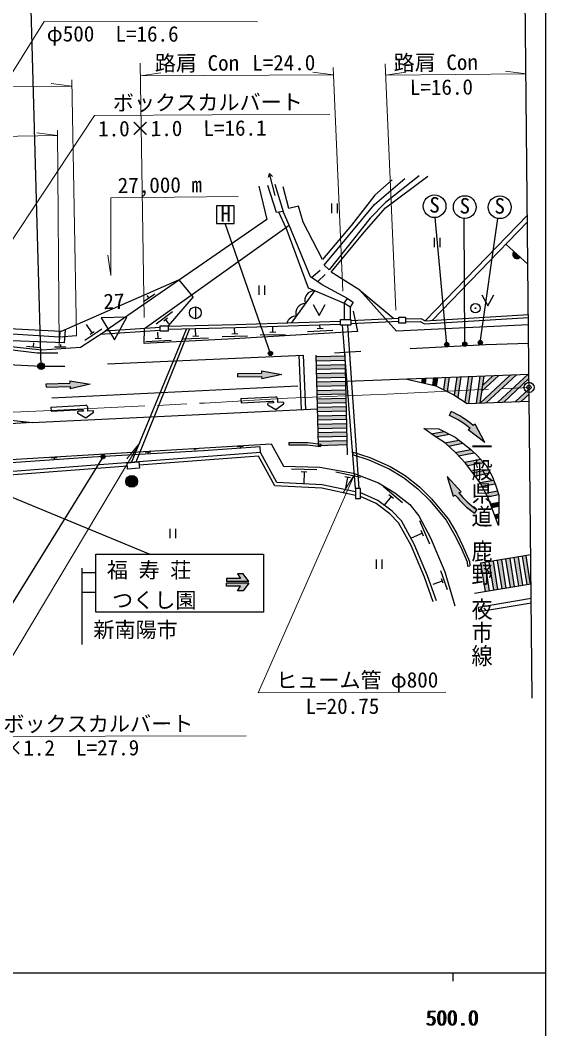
# Model space of a CAD drawing. Units: millimetres at full size, sheet at 1:1000; details may follow other scales. Extents: x 40000 to 680000, y 20000 to 380000.
# Drawn here: x 516732 to 579000, y 198357 to 317725 of the extents above; entities that cross this region are included whole.
import ezdxf
from ezdxf.enums import TextEntityAlignment as Align

# ---------------------------------------------------------------- set-up
doc = ezdxf.new("R2010")
doc.units = ezdxf.units.MM
doc.header["$LTSCALE"] = 1000
doc.header["$PDMODE"] = 32
doc.header["$PDSIZE"] = 500
doc.linetypes.add('CHAIN', pattern=[18.5, 12, -1.5, 3.5, -1.5])
for name, color, linetype, lineweight in [('M-BGD', 7, 'Continuous', 25), ('M-BGD-EXST', 7, 'Continuous', 25), ('M-BMK', 2, 'CHAIN', 13), ('M-BMK-OTRS', 5, 'Continuous', 25), ('M-BMK-SRVR', 3, 'Continuous', 25), ('M-STR-HTXT', 7, 'Continuous', 13), ('M-STR-STRC', 7, 'Continuous', 25), ('M-TTL-BAND', 7, 'Continuous', 25)]:
    doc.layers.add(name, color=color, linetype=linetype, lineweight=lineweight)
doc.layers.add('M-BMK-HTXT', color=7, linetype='Continuous')
doc.layers.add('M-OTRS', color=6, linetype='Continuous')
doc.styles.add('@ＭＳ ゴシック', font='')
doc.styles.add('ＭＳ ゴシック', font='')
doc.styles.get('@ＭＳ ゴシック').set_extended_font_data('@MS Gothic')
doc.styles.get('ＭＳ ゴシック').set_extended_font_data('MS Gothic')

msp = doc.modelspace()

# ---------------------------------------------------------------- hatches: boundary and pattern name
at = {"layer": 'M-BGD'}
for points in [[(575944, 289681), (575197, 290347, 1)], [(530650, 263144, 1), (529250, 263144, 1)]]:
    msp.add_hatch(color=256, dxfattribs=at).paths.add_polyline_path(points)
h = msp.add_hatch(color=256, dxfattribs=at)
edge = h.paths.add_edge_path()
edge.add_ellipse((570663, 283635), major_axis=(49.3, 8.5), ratio=1, start_angle=-9.78185, end_angle=170.21815)
at = {"layer": 'M-BGD-EXST'}
for points in [[(567040, 279223, 0.41421), (567379, 279123, 0.41421), (567479, 279463, 1)], [(569183, 279264, 0.41421), (569522, 279164, 0.41421), (569622, 279504, 1)], [(571018, 279449, 0.41421), (571357, 279349, 0.41421), (571457, 279688, 1)], [(546156, 278168, 0.41421), (546495, 278068, 0.41421), (546595, 278407, 1)], [(526327, 265956, 0.41421), (526666, 265856, 0.41421), (526766, 266195, 1)]]:
    msp.add_hatch(color=256, dxfattribs=at).paths.add_polyline_path(points)
at = {"layer": 'M-STR-STRC'}
for points in [[(519547, 276998, 0.41421), (518995, 277121, 0.41421), (518872, 276568, 1)], [(551773, 277907), (551784, 277407), (555261, 277487), (555249, 277987)], [(551796, 276907), (551807, 276407), (555284, 276487), (555272, 276987)], [(545332, 275962), (542521, 275927), (542526, 275530), (545337, 275564), (545341, 275289), (547732, 275793), (545329, 276237)], [(551819, 275907), (551830, 275407), (555307, 275487), (555295, 275987)], [(575507, 275764), (574817, 275737), (571238, 272417), (571930, 272445)], [(577001, 275309), (576996, 275821), (576887, 275816), (573314, 272501), (574006, 272529)], [(522634, 274772), (519824, 274691), (519835, 274294), (522645, 274374), (522653, 274099), (525036, 274642), (522626, 275047)], [(551842, 274907), (551853, 274407), (555330, 274487), (555318, 274987)], [(564796, 275355), (564339, 275338), (564266, 274828), (564706, 274726)], [(566168, 275407), (565711, 275390), (565586, 274524), (565972, 274435), (566024, 274410)], [(567539, 275460), (567082, 275442), (566873, 273991), (567297, 273782)], [(568911, 275512), (568454, 275495), (568146, 273358), (568561, 273084)], [(570282, 275564), (569825, 275547), (569391, 272536), (569668, 272353), (569820, 272359)], [(571654, 275617), (571197, 275599), (570735, 272397), (571192, 272415)], [(573437, 275685), (572747, 275658), (571492, 274494), (571390, 273786)], [(555353, 273488), (555341, 273988), (551865, 273908), (551876, 273408)], [(577019, 273484), (577013, 274092), (575389, 272586), (576081, 272614)], [(555376, 272488), (555364, 272988), (551888, 272908), (551899, 272408)], [(551911, 271908), (551922, 271408), (555399, 271488), (555387, 271988)], [(555422, 270489), (555410, 270988), (551934, 270908), (551945, 270409)], [(570021, 269409), (569811, 269228), (571772, 267760), (570614, 269919), (570404, 269738, 0.08366), (567775, 271407), (567581, 270946, -0.08183)], [(517719, 270144), (517137, 270210), (516945, 270025), (517636, 270065)], [(555445, 269489), (555433, 269989), (551957, 269909), (551968, 269409)], [(555468, 268489), (555456, 268989), (551980, 268909), (551991, 268409)], [(567550, 268721), (566900, 269057), (565424, 268780), (565943, 268420)], [(552003, 267909), (552014, 267409), (555491, 267489), (555479, 267989)], [(569174, 267652), (568692, 268020), (567025, 267707), (567115, 267648), (567457, 267330)], [(570128, 266915), (568278, 266568), (568326, 266523), (568657, 266181), (570528, 266532)], [(571273, 265756), (569406, 265406), (569498, 265311), (569727, 265009), (571619, 265363)], [(572181, 264553), (570334, 264207), (570483, 264009), (570630, 263804), (572413, 264138)], [(568713, 261779), (568954, 261918), (567299, 263724), (568036, 261388), (568276, 261526, 0.08366), (570550, 259399), (570826, 259816, -0.08183)], [(572809, 263297), (571208, 262997), (571429, 262580), (572986, 262872)], [(573270, 262010), (571871, 261748), (572092, 261331), (573405, 261577)], [(573437, 260650), (573437, 260668), (572422, 260477), (572583, 260050), (573428, 260208)], [(573410, 259289), (572905, 259194), (573066, 258767), (573401, 258830)], [(576664, 254345), (576202, 254270), (576740, 250923), (577202, 250997)], [(571759, 253556), (571265, 253476), (571803, 250129), (572297, 250208)], [(572791, 250288), (573284, 250367), (572746, 253715), (572252, 253635)], [(573733, 253873), (573240, 253794), (573778, 250447), (574272, 250526)], [(574721, 254032), (574227, 253953), (574765, 250605), (575259, 250685)], [(575753, 250764), (576246, 250844), (575708, 254191), (575214, 254112)], [(541158, 251646), (541158, 251284), (543822, 251283), (543153, 252220), (542472, 252220), (542842, 251645)], [(543822, 251109), (543153, 250172), (542472, 250172), (542842, 250747), (541159, 250746), (541158, 251108)]]:
    msp.add_hatch(color=256, dxfattribs=at).paths.add_polyline_path(points)
h = msp.add_hatch(color=256, dxfattribs=at)
edge = h.paths.add_edge_path()
edge.add_line((546723, 272539), (546729, 272439))
h = msp.add_hatch(color=256, dxfattribs=at)
edge = h.paths.add_edge_path()
edge.add_line((524215, 271545), (524220, 271445))

# ---------------------------------------------------------------- linework, layer by layer
at = {"layer": 'M-BGD'}
for p, q in [((546255, 299590), (546122, 299103)), ((548187, 293178), (547392, 295008)), ((548583, 293461), (547868, 295102)), ((553598, 296022), (553598, 294904)), ((554265, 296022), (554265, 294904)), ((564689, 282140), (576813, 294659)), ((565524, 282186), (576821, 293852)), ((565524, 282186), (576821, 293852)), ((565767, 291968), (565767, 290850)), ((566434, 291968), (566434, 290850)), ((574251, 291198), (576870, 288843)), ((552252, 288096), (551243, 287251)), ((537237, 284978), (535575, 286977)), ((552876, 287639), (551964, 286768)), ((531344, 284418), (532688, 285330)), ((545010, 286338), (545010, 285220)), ((545677, 286338), (545677, 285220)), ((548873, 281887), (551622, 285702)), ((556970, 285754), (560994, 282402)), ((531980, 284850), (531794, 285130)), ((537237, 284978), (534280, 281533)), ((555120, 284218), (555120, 282315)), ((534772, 283201), (532856, 281755)), ((537492, 283794), (537492, 282394)), ((555817, 283767), (555817, 282315)), ((534182, 282455), (533735, 282118)), ((533959, 282287), (534320, 281808)), ((561568, 282432), (555908, 282144)), ((561568, 282076), (555908, 281789)), ((521390, 279568), (521458, 280881)), ((524408, 279840), (526389, 281195)), ((525263, 280716), (524586, 281706)), ((525032, 280558), (525494, 280874)), ((533321, 281002), (526175, 280507)), ((533321, 281358), (526796, 280905)), ((529936, 265394), (536446, 281177)), ((536808, 281187), (530418, 265430)), ((533093, 280065), (533050, 280814)), ((537544, 280357), (537508, 281205)), ((541802, 280624), (542502, 280644)), ((542152, 280634), (542132, 281323)), ((545171, 280494), (548170, 280541)), ((546316, 280812), (547016, 280823)), ((546666, 280818), (546656, 281463)), ((550775, 280899), (553772, 281042)), ((551909, 281254), (552609, 281287)), ((552259, 281270), (552242, 281637)), ((556449, 262284), (554917, 281647)), ((556893, 262284), (555531, 281647)), ((518301, 279085), (518351, 279541)), ((521570, 279075), (521568, 279359)), ((531612, 279681), (534607, 279851)), ((532743, 280045), (533442, 280085)), ((536058, 279994), (539056, 280120)), ((537195, 280342), (537894, 280371)), ((540661, 280291), (543660, 280376)), ((517493, 279150), (519065, 279001)), ((518746, 278364), (521181, 278348)), ((520816, 279069), (522147, 279079)), ((553970, 278365), (557097, 278568)), ((527080, 277068), (550280, 278090)), ((548570, 267748), (548570, 267466)), ((552338, 267562), (552304, 267282)), ((532222, 266614), (531523, 266578)), ((531873, 266596), (531879, 266474)), ((537758, 266979), (537059, 266943)), ((537408, 266961), (537415, 266839)), ((543147, 267254), (542448, 267218)), ((542797, 267236), (542804, 267114)), ((556175, 266607), (556089, 266338)), ((521100, 265918), (520401, 265882)), ((520751, 265900), (520757, 265778)), ((551863, 264525), (548864, 264591)), ((550707, 264250), (550007, 264266)), ((550357, 264258), (550326, 262850)), ((557048, 263606), (554112, 264221)), ((555861, 263548), (555176, 263691)), ((555519, 263620), (555211, 262152)), ((562040, 260617), (559725, 262525)), ((560962, 261117), (560421, 261562)), ((560692, 261340), (559852, 260320)), ((565240, 255731), (564070, 258494)), ((534457, 257547), (534457, 256429)), ((535124, 257547), (535124, 256429)), ((564379, 256996), (563028, 256423)), ((564515, 256673), (564242, 257318)), ((558909, 253912), (558909, 252794)), ((559576, 253912), (559576, 252794)), ((569706, 253115), (569988, 253135)), ((567366, 250304), (566552, 252562)), ((566733, 251351), (565604, 250944)), ((566828, 251088), (566638, 251615)), ((577255, 249279), (571008, 248234)), ((577260, 248717), (571100, 247686)), ((571100, 247686), (571008, 248234))]:
    msp.add_line(p, q, dxfattribs=at)
for points in [[(546943, 296984), (546255, 299590), (546611, 299232)], [(560781, 298846), (558740, 297010), (555992, 293462), (552562, 289420), (550246, 293821), (549691, 295701), (548545, 295448), (547905, 298008)], [(564003, 299311), (560004, 296140), (558192, 294303), (553340, 288165), (552746, 288731), (558686, 295895), (562291, 298981)], [(576939, 281675), (561307, 280914), (556970, 285754), (553591, 287906), (557488, 292653), (559999, 295500), (565004, 299270)], [(545006, 298062), (545940, 294146), (526796, 280905)], [(546886, 298312), (547868, 295102), (547083, 294947), (546070, 298147)], [(556187, 283271), (556702, 280867), (542064, 280006), (531428, 279478), (531449, 281228), (548583, 293461)], [(548187, 293178), (550828, 286038), (555120, 284218)], [(555491, 284791), (552493, 286413), (551111, 287340), (548583, 293461)], [(535575, 286977), (521580, 280875), (494601, 282277), (473677, 281322)], [(571411, 285210), (572127, 283915), (572842, 285210)], [(551437, 284069), (552152, 282774), (552868, 284069)], [(523420, 280354), (521378, 280228), (494566, 281898), (474086, 280921)], [(554693, 282068), (542250, 281681), (534280, 281477)], [(554693, 281713), (542260, 281326), (534280, 281122)], [(562358, 282373), (564192, 282420), (564697, 282136), (576928, 282880)], [(562358, 282018), (564103, 282063), (564614, 281775), (576931, 282524)], [(429993, 275927), (444661, 276850), (457977, 277559), (469909, 278115), (478929, 280387), (485363, 280662), (494670, 280956), (502280, 280495), (510880, 279603), (519304, 278711), (523885, 279035), (526796, 280905)], [(468596, 277794), (469952, 277828), (478971, 280100), (485374, 280374), (494665, 280667), (502257, 280208), (510850, 279317), (518746, 278364)], [(522072, 281090), (521950, 279547), (505401, 280172)], [(562936, 278887), (571897, 279342), (576961, 279482)], [(468214, 275536), (479452, 277375), (496242, 278141), (498657, 277944), (507421, 277367), (519209, 276783), (522014, 276769)], [(507622, 247696), (503074, 257889), (503307, 262007), (507018, 265226), (546474, 267605), (547921, 264961), (552242, 264820), (556203, 264103), (559176, 262977), (561120, 261801), (562880, 260413), (563963, 259084), (565334, 256468), (567048, 252431), (568223, 248407)], [(548570, 267748), (550800, 267748), (552338, 267562)], [(548570, 267466), (550783, 267466), (552304, 267282)], [(556449, 261893), (552506, 262737), (547143, 263015), (545182, 266551), (509127, 263814), (504928, 261675), (503282, 257424)], [(545182, 266551), (545175, 267231), (538430, 266765), (525311, 266004), (512219, 265090), (507645, 264949), (507018, 265226)], [(556089, 266338), (558035, 265712), (560428, 264646), (562159, 263600), (563855, 262273), (565256, 260892), (567197, 258567), (568198, 256837), (568921, 255354), (569671, 253610), (569706, 253115)], [(556175, 266607), (558137, 265977), (560560, 264897), (562320, 263833), (564042, 262486), (565464, 261084), (567430, 258730), (568447, 256970), (569178, 255472), (569949, 253678), (569988, 253135)], [(556449, 261483), (552453, 262338), (546900, 262626), (544955, 266131), (530830, 265059)], [(529432, 264953), (509237, 263420), (505247, 261388), (503512, 256907)], [(566038, 249018), (564997, 251969), (563422, 255718), (561891, 258458), (560798, 259613), (559108, 260875), (557170, 261739), (557060, 261762)], [(565660, 248885), (564622, 251825), (563061, 255542), (561565, 258219), (560531, 259313), (558904, 260527), (557060, 261349)]]:
    msp.add_lwpolyline(points, dxfattribs=at)
for points in [[(555491, 284791), (556188, 284340), (555817, 283767), (555120, 284218)], [(527916, 279899), (529382, 282565), (526340, 282501)], [(554693, 282315), (555908, 282315), (555908, 281647), (554693, 281647)], [(561568, 282576), (562358, 282576), (562358, 281886), (561568, 281886)], [(533321, 281533), (534280, 281533), (534280, 280913), (533321, 280913)], [(529396, 265353), (530803, 265459), (530860, 264709), (529453, 264602)], [(556449, 261123), (557060, 261123), (557060, 262284), (556449, 262284)]]:
    msp.add_lwpolyline(points, close=True, dxfattribs=at)
for centre, radius in [((570663, 283635), 550), ((537492, 283094), 700), ((570663, 283635), 50), ((529950, 263144), 700)]:
    msp.add_circle(centre, radius, dxfattribs=at)
for centre, radius, start, end in [((575571, 290014), 500, 138.28294, 318.28294), ((551572, 284592), 1111, 87.4668, 200.99773), ((550486, 283084), 1111, 87.4668, 200.99773), ((549400, 281576), 1111, 87.4668, 164.65552)]:
    msp.add_arc(centre, radius, start, end, dxfattribs=at)
at = {"layer": 'M-BGD-EXST'}
for p, q in [((542087, 295755), (539987, 295755)), ((539987, 295755), (539987, 293655)), ((542087, 293655), (542087, 295755)), ((539987, 293655), (542087, 293655)), ((546375, 278288), (541005, 293655)), ((567260, 279343), (565903, 294362)), ((569402, 279384), (569324, 294252)), ((571238, 279568), (573300, 294256)), ((526546, 266076), (511812, 242329))]:
    msp.add_line(p, q, dxfattribs=at)
for centre, radius in [((565816, 295710), 1350), ((569394, 295601), 1350), ((573537, 295585), 1350), ((567260, 279343), 250), ((569402, 279384), 250), ((571238, 279568), 250), ((546375, 278288), 250), ((526546, 266076), 250)]:
    msp.add_circle(centre, radius, dxfattribs=at)
at = {"layer": 'M-BMK'}
msp.add_lwpolyline([(257064, 258425), (274968, 259550), (278764, 259789), (290130, 260225), (307093, 261134), (324938, 262039), (360974, 263791), (377743, 264637), (396845, 265461), (407922, 266086), (421548, 266661), (447568, 267972), (477275, 269419), (513095, 271233), (519501, 271484), (538570, 272414), (548408, 272975), (560217, 273481), (577011, 274271)], dxfattribs=at)
at = {"layer": 'M-BMK-OTRS'}
msp.add_line((577369, 237481), (576552, 321482), dxfattribs=at)
at = {"layer": 'M-BMK-SRVR'}
msp.add_circle((577011, 274271), 600, dxfattribs=at)
at = {"layer": 'M-OTRS'}
msp.add_point((577011, 274271), dxfattribs=at)
msp.add_point((577011, 274271), dxfattribs=at)
at = {"layer": 'M-STR-HTXT'}
for p, q in [((530953, 312633), (531434, 282545)), ((553837, 311256), (551405, 311587)), ((554939, 285672), (553800, 312136)), ((561212, 283395), (559951, 312570)), ((560010, 311199), (562435, 311583)), ((576651, 311361), (574216, 311679)), ((523420, 280354), (522844, 310664)), ((530977, 311154), (533407, 311507)), ((530977, 311154), (553837, 311256)), ((560010, 311199), (576651, 311361)), ((522858, 309929), (500468, 309683)), ((522858, 309929), (520424, 310244)), ((521154, 304707), (521372, 279238)), ((521159, 304082), (467279, 303210)), ((521159, 304082), (518723, 304384)), ((527465, 287502), (527130, 289934)), ((530890, 267707), (529349, 265796)), ((556318, 263940), (555024, 261854))]:
    msp.add_line(p, q, dxfattribs=at)
for points in [[(497577, 282337), (519557, 317550), (544852, 317510)], [(553415, 306602), (525536, 306455), (509254, 281894)], [(542544, 296846), (527491, 296693), (527465, 287502)], [(530890, 267707), (510110, 232965), (543510, 233031)], [(567138, 238204), (544930, 238134), (556318, 263940)]]:
    msp.add_lwpolyline(points, dxfattribs=at)
at = {"layer": 'M-STR-STRC'}
for p, q in [((519209, 276783), (517695, 330498)), ((555519, 266283), (555245, 278168)), ((550064, 271635), (549780, 278068)), ((550563, 271659), (550280, 278090)), ((551769, 278088), (552014, 267409)), ((551773, 277907), (555249, 277987)), ((551784, 277407), (555261, 277487)), ((551796, 276907), (555272, 276987)), ((542521, 275927), (545332, 275962)), ((542526, 275530), (542521, 275927)), ((545329, 276237), (547732, 275793)), ((545329, 276237), (545332, 275962)), ((547732, 275793), (545341, 275289)), ((551807, 276407), (555284, 276487)), ((551819, 275907), (555295, 275987)), ((555443, 274998), (576996, 275821)), ((571930, 272445), (575507, 275764)), ((573314, 272501), (576887, 275816)), ((519824, 274691), (522634, 274772)), ((519835, 274294), (519824, 274691)), ((522626, 275047), (525036, 274642)), ((522626, 275047), (522634, 274772)), ((525036, 274642), (522653, 274099)), ((542526, 275530), (545337, 275564)), ((545337, 275564), (545341, 275289)), ((551830, 275407), (555307, 275487)), ((551842, 274907), (555318, 274987)), ((564339, 275338), (564266, 274828)), ((564796, 275355), (564706, 274726)), ((565711, 275390), (565586, 274524)), ((566168, 275407), (566024, 274410)), ((567082, 275442), (566873, 273991)), ((567539, 275460), (567297, 273782)), ((568454, 275495), (568146, 273358)), ((568911, 275512), (568561, 273084)), ((569825, 275547), (569391, 272536)), ((570282, 275564), (569820, 272359)), ((571197, 275599), (570735, 272397)), ((571654, 275617), (571192, 272415)), ((571654, 275617), (571192, 272415)), ((571238, 272417), (574817, 275737)), ((571390, 273786), (573437, 275685)), ((571492, 274494), (572747, 275658)), ((571492, 274494), (572747, 275658)), ((574006, 272529), (577001, 275309)), ((519835, 274294), (522645, 274374)), ((549627, 274421), (520465, 273003)), ((522645, 274374), (522653, 274099)), ((551853, 274407), (555330, 274487)), ((551865, 273908), (555341, 273988)), ((551876, 273408), (555353, 273488)), ((575389, 272586), (577013, 274092)), ((576081, 272614), (577019, 273484)), ((520382, 271942), (524482, 272160)), ((542891, 272936), (546991, 273154)), ((542891, 272936), (542917, 272437)), ((542917, 272437), (546618, 272634)), ((546064, 272220), (547021, 271654)), ((546729, 272439), (546110, 272406)), ((546723, 272539), (546729, 272439)), ((547021, 271654), (547912, 272319)), ((547201, 272965), (547228, 272466)), ((547847, 272499), (547228, 272466)), ((551888, 272908), (555364, 272988)), ((551899, 272408), (555376, 272488)), ((518159, 270094), (551957, 271727)), ((520382, 271942), (520409, 271443)), ((520409, 271443), (524109, 271639)), ((523555, 271226), (524512, 270659)), ((524220, 271445), (523601, 271412)), ((524215, 271545), (524220, 271445)), ((524512, 270659), (525403, 271324)), ((524693, 271971), (524719, 271472)), ((525338, 271504), (524719, 271472)), ((551911, 271908), (555387, 271988)), ((551922, 271408), (555399, 271488)), ((551934, 270908), (555410, 270988)), ((567581, 270946), (567775, 271407)), ((517137, 270210), (516945, 270025)), ((517719, 270144), (517636, 270065)), ((551945, 270409), (555422, 270489)), ((551957, 269909), (555433, 269989)), ((551968, 269409), (555445, 269489)), ((551980, 268909), (555456, 268989)), ((565424, 268780), (566900, 269057)), ((565943, 268420), (567550, 268721)), ((570021, 269409), (569811, 269228)), ((571772, 267760), (569811, 269228)), ((551991, 268409), (555468, 268489)), ((552003, 267909), (555479, 267989)), ((552014, 267409), (555491, 267489)), ((567025, 267707), (568692, 268020)), ((567457, 267330), (569174, 267652)), ((568278, 266568), (570128, 266915)), ((568657, 266181), (570528, 266532)), ((506770, 265012), (532082, 254519)), ((569406, 265406), (571273, 265756)), ((569727, 265009), (571619, 265363)), ((570334, 264207), (572181, 264553)), ((570630, 263804), (572413, 264138)), ((567299, 263724), (568953, 261918)), ((571207, 262997), (572809, 263297)), ((571429, 262580), (572986, 262872)), ((568713, 261779), (568954, 261918)), ((571871, 261748), (573270, 262010)), ((572092, 261331), (573405, 261577)), ((572422, 260477), (573437, 260668)), ((570826, 259816), (570550, 259399)), ((572583, 260050), (573428, 260208)), ((572905, 259194), (573410, 259289)), ((573066, 258767), (573401, 258830)), ((525698, 247676), (525698, 254534)), ((525698, 254534), (545547, 254534)), ((545547, 254534), (545547, 247676)), ((577204, 254432), (571265, 253476)), ((576202, 254270), (576740, 250923)), ((577202, 250997), (576664, 254345)), ((571265, 253476), (571803, 250129)), ((571759, 253556), (572297, 250208)), ((572252, 253635), (572791, 250288)), ((572746, 253715), (573284, 250367)), ((573240, 253794), (573778, 250447)), ((573733, 253873), (574272, 250526)), ((574227, 253953), (574765, 250605)), ((574721, 254032), (575259, 250685)), ((575214, 254112), (575753, 250764)), ((575708, 254191), (576246, 250844)), ((524044, 252890), (524044, 243844)), ((524044, 252359), (525698, 252359)), ((542472, 252220), (542842, 251645)), ((543153, 252220), (542472, 252220)), ((543822, 251283), (543153, 252220)), ((541158, 251646), (541158, 251284)), ((543822, 251283), (541158, 251284)), ((543822, 251109), (541158, 251110)), ((541158, 250746), (541158, 251108)), ((542842, 251645), (541159, 251646)), ((542842, 250747), (541159, 250746)), ((542472, 250172), (542842, 250747)), ((543822, 251109), (543153, 250172)), ((570532, 249924), (577238, 251003)), ((524044, 250017), (525698, 250017)), ((543153, 250172), (542472, 250172)), ((545547, 247676), (525698, 247676))]:
    msp.add_line(p, q, dxfattribs=at)
for points in [[(562375, 275263), (565972, 274435), (568112, 273380), (569668, 272353), (577027, 272652)], [(571772, 267760), (570614, 269919), (570404, 269738)], [(567299, 263724), (568036, 261388), (568276, 261526)]]:
    msp.add_lwpolyline(points, dxfattribs=at)
for points in [[(472273, 270610), (501541, 271972), (518159, 270094), (505524, 269376), (489283, 268496)], [(564549, 269387), (566324, 269355), (568240, 268365), (570079, 266962), (570919, 266158), (571914, 265029), (572587, 263828), (573041, 262742), (573421, 261527), (573437, 260650), (573383, 257925), (572121, 261277), (571211, 262991), (570483, 264009), (569498, 265311), (568326, 266523), (567115, 267648), (565996, 268383)]]:
    msp.add_lwpolyline(points, close=True, dxfattribs=at)
msp.add_circle((519209, 276783), 400, dxfattribs=at)
for centre, radius, start, end in [((524493, 271960), 200, 3.10803, 93.04368), ((546115, 272306), 100, 93.04368, 239.35361), ((546624, 272534), 100, 3.04368, 93.04368), ((547002, 272954), 200, 3.10803, 93.04368), ((547852, 272399), 100, 306.73375, 93.04368), ((523606, 271312), 100, 93.04368, 239.35361), ((524115, 271540), 100, 3.04368, 93.04368), ((525343, 271405), 100, 306.73375, 93.04368), ((564138, 262773), 9369, 48.02427, 67.15294), ((564138, 262773), 8869, 48.43987, 67.15294), ((575726, 267208), 9369, 217.33292, 236.46159), ((575726, 267208), 8869, 217.74852, 236.46159)]:
    msp.add_arc(centre, radius, start, end, dxfattribs=at)
at = {"layer": 'M-TTL-BAND'}
for p, q in [((579000, 20000), (579000, 370000)), ((40000, 205000), (579000, 205000)), ((568000, 205000), (568000, 204000))]:
    msp.add_line(p, q, dxfattribs=at)

# ---------------------------------------------------------------- texts
at = {"layer": 'M-BGD', "style": 'ＭＳ ゴシック'}
msp.add_text('27', height=1833, rotation=1.211, dxfattribs=at).set_placement((526628, 282968), align=Align.BOTTOM_LEFT)
at = {"layer": 'M-BGD-EXST', "style": 'ＭＳ ゴシック'}
for p in [(565160, 294417), (568739, 294308), (572881, 294293)]:
    msp.add_text('S', height=1833, rotation=358.508, dxfattribs=at).set_placement(p, align=Align.BOTTOM_LEFT)
msp.add_text('H', height=1833, dxfattribs=at).set_placement((540440, 293347), align=Align.BOTTOM_LEFT)
at = {"layer": 'M-BMK-HTXT', "style": '@ＭＳ ゴシック', "width": 1.1}
msp.add_text('一般県道 鹿野 夜市線', height=1833, rotation=270, dxfattribs=at).set_placement((569941, 268648), align=Align.BOTTOM_LEFT)
at = {"layer": 'M-STR-HTXT', "style": 'ＭＳ ゴシック'}
for s, rotation, p in [('φ500\u3000L=16.6', 359.911, (519880, 314659)), ('路肩 Con', 0.256, (532690, 311162)), ('L=24.0', 0.256, (544217, 311213)), ('路肩 Con', 0.557, (560981, 311208)), ('L=16.0', 0.557, (562902, 308301)), ('ボックスカルバート', 0.303, (527717, 306466)), ('1.0×1.0\u3000L=16.1', 0.303, (525972, 303412)), ('27,000 m', 0.581, (528301, 296701)), ('ヒューム管', 0.181, (547057, 238140)), ('φ800', 0.181, (560630, 238183)), ('L=20.75', 0.181, (550545, 235058)), ('ボックスカルバート', 0.113, (514743, 232974)), ('1.2×1.2\u3000L=27.9', 0.181, (510883, 230111))]:
    msp.add_text(s, height=1833, rotation=rotation, dxfattribs=at).set_placement(p, align=Align.BOTTOM_LEFT)
at = {"layer": 'M-STR-STRC', "style": 'ＭＳ ゴシック'}
for s, p in [('福 寿 荘', (532006, 252646)), ('つくし園', (532618, 249097)), ('新南陽市', (530402, 245592))]:
    msp.add_text(s, height=1833, dxfattribs=at).set_placement(p, align=Align.MIDDLE_CENTER)
at = {"layer": 'M-TTL-BAND', "style": 'ＭＳ ゴシック'}
for p in [(567844, 198195), (568000, 198195)]:
    msp.add_text('500.0', height=1833, dxfattribs=at).set_placement(p, align=Align.BOTTOM_CENTER)

doc.saveas('drawing.dxf')
